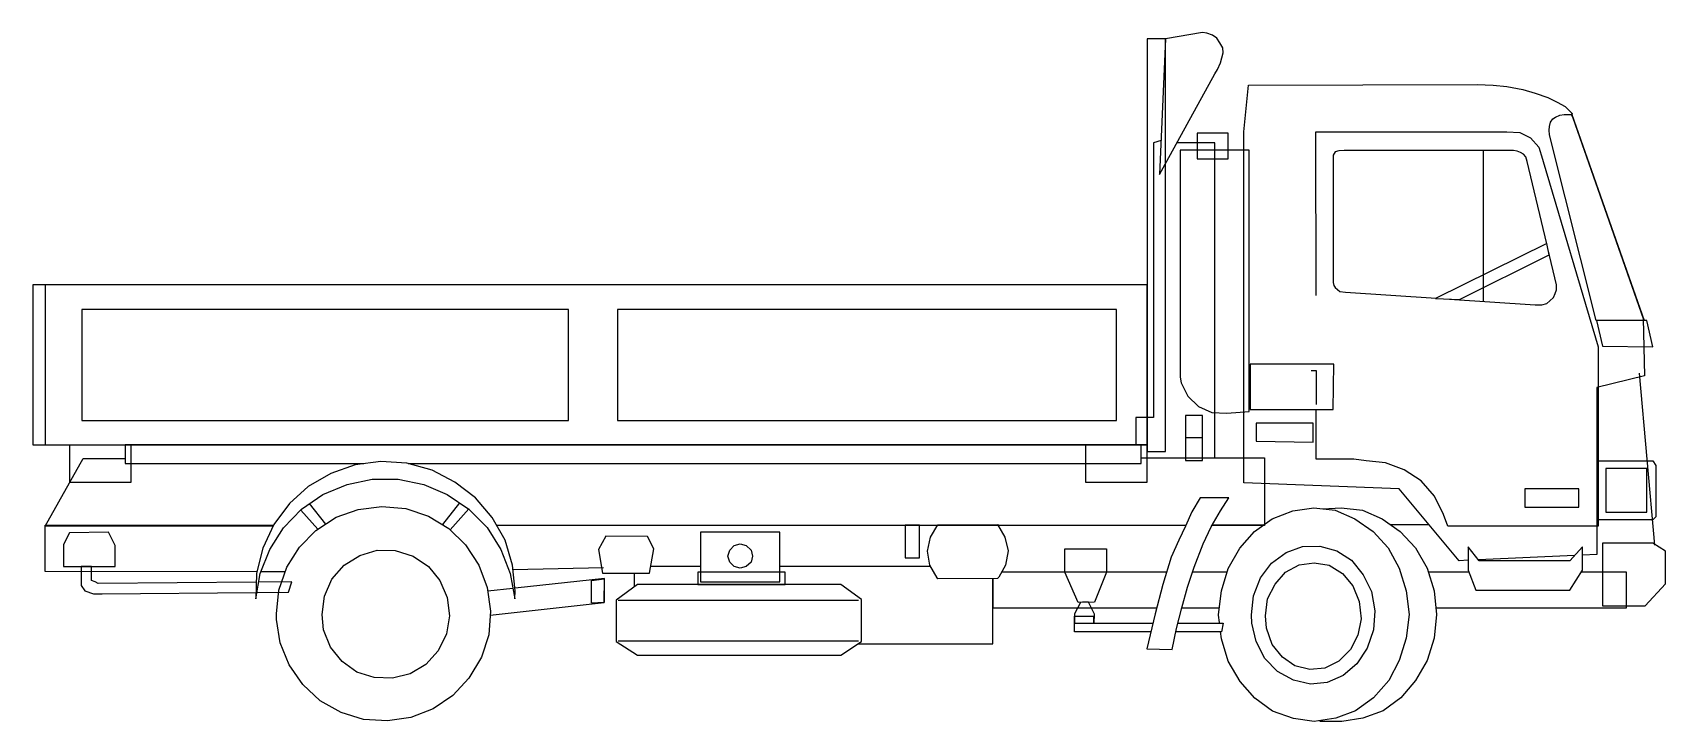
# Model space of a CAD drawing. Header units: millimetres. Extents: x -3129 to -3119, y 1855.9 to 1860.1.
import ezdxf

# ---------------------------------------------------------------- set-up
doc = ezdxf.new("R2010")
doc.units = ezdxf.units.MM
doc.header["$LTSCALE"] = 10
doc.layers.add('Veículos', color=2, linetype='Continuous')

msp = doc.modelspace()

# ---------------------------------------------------------------- linework, layer by layer
at = {"layer": 'Veículos'}
for points in [[(-3122.039, 1857.529), (-3122.039, 1860.078), (-3122.154, 1860.078), (-3122.154, 1857.529), (-3122.039, 1857.529)], [(-3122.077, 1859.24), (-3121.736, 1859.861), (-3121.718, 1859.888), (-3121.7, 1859.93), (-3121.685, 1859.992), (-3121.686, 1860.023), (-3121.704, 1860.053), (-3121.723, 1860.082), (-3121.75, 1860.101), (-3121.784, 1860.113), (-3121.812, 1860.116), (-3121.812, 1860.116), (-3122.039, 1860.078), (-3122.077, 1859.24)], [(-3120.172, 1856.857), (-3120.227, 1856.854), (-3120.597, 1857.298), (-3121.556, 1857.336), (-3121.556, 1859.503), (-3121.527, 1859.792), (-3120.116, 1859.796), (-3120.116, 1859.796), (-3120.018, 1859.792), (-3119.934, 1859.783), (-3119.834, 1859.765), (-3119.758, 1859.743), (-3119.68, 1859.716), (-3119.622, 1859.687), (-3119.573, 1859.66), (-3119.528, 1859.615), (-3119.536, 1859.611), (-3119.526, 1859.59), (-3119.091, 1858.35), (-3119.083, 1857.996)], [(-3119.086, 1858.338), (-3119.383, 1858.338), (-3119.671, 1859.484), (-3119.671, 1859.484), (-3119.672, 1859.513), (-3119.671, 1859.536), (-3119.664, 1859.563), (-3119.649, 1859.583), (-3119.632, 1859.594), (-3119.607, 1859.607), (-3119.58, 1859.611), (-3119.553, 1859.611), (-3119.532, 1859.611), (-3119.086, 1858.338)], [(-3121.653, 1859.336), (-3121.653, 1859.496), (-3121.844, 1859.496), (-3121.844, 1859.336), (-3121.653, 1859.336)], [(-3121.111, 1858.492), (-3121.113, 1859.503), (-3119.934, 1859.503), (-3119.934, 1859.503), (-3119.854, 1859.499), (-3119.787, 1859.467), (-3119.735, 1859.409), (-3119.713, 1859.334), (-3119.71, 1859.32), (-3119.71, 1859.32), (-3119.37, 1858.175), (-3119.37, 1857.068), (-3120.298, 1857.068), (-3120.324, 1857.14), (-3120.38, 1857.253), (-3120.462, 1857.347), (-3120.566, 1857.416), (-3120.683, 1857.458), (-3120.802, 1857.471), (-3120.878, 1857.481), (-3120.929, 1857.481), (-3121.11, 1857.481), (-3121.11, 1857.481), (-3121.11, 1857.789)], [(-3122.067, 1859.449), (-3122.113, 1859.436), (-3122.113, 1857.739), (-3122.224, 1857.739), (-3122.224, 1857.57), (-3122.224, 1857.57)], [(-3121.736, 1857.489), (-3121.736, 1859.436), (-3121.97, 1859.436), (-3121.97, 1859.434)], [(-3121.523, 1857.775), (-3121.523, 1859.39), (-3121.95, 1859.39), (-3121.95, 1857.987), (-3121.95, 1857.987), (-3121.943, 1857.952), (-3121.902, 1857.87), (-3121.836, 1857.807), (-3121.753, 1857.77), (-3121.662, 1857.766), (-3121.523, 1857.775)], [(-3119.687, 1858.811), (-3119.807, 1859.321), (-3119.807, 1859.321), (-3119.817, 1859.348), (-3119.831, 1859.365), (-3119.849, 1859.376), (-3119.87, 1859.384), (-3119.893, 1859.388), (-3119.893, 1859.388), (-3120.937, 1859.388), (-3120.97, 1859.386), (-3120.992, 1859.38), (-3121.006, 1859.359), (-3121.006, 1859.338), (-3121.005, 1859.311), (-3121.005, 1859.311), (-3121.005, 1858.6), (-3121.006, 1858.573), (-3121.002, 1858.555), (-3120.992, 1858.541), (-3120.964, 1858.518), (-3120.929, 1858.514), (-3120.929, 1858.514), (-3120.369, 1858.476), (-3120.369, 1858.476)], [(-3120.08, 1859.386), (-3120.08, 1858.46)], [(-3119.687, 1858.813), (-3120.374, 1858.473), (-3120.226, 1858.468), (-3119.672, 1858.744), (-3119.687, 1858.813)], [(-3120.288, 1858.47), (-3119.758, 1858.434), (-3119.717, 1858.434), (-3119.687, 1858.442), (-3119.667, 1858.46), (-3119.646, 1858.481), (-3119.636, 1858.504), (-3119.627, 1858.528), (-3119.627, 1858.558), (-3119.68, 1858.782), (-3119.68, 1858.782)], [(-3122.154, 1857.57), (-3122.154, 1858.558), (-3129.031, 1858.558), (-3129.031, 1857.57), (-3122.154, 1857.57)], [(-3128.954, 1858.558), (-3128.954, 1857.57)], [(-3125.725, 1857.72), (-3125.725, 1858.406), (-3128.727, 1858.406), (-3128.727, 1857.72), (-3125.725, 1857.72)], [(-3122.343, 1857.72), (-3122.343, 1858.406), (-3125.421, 1858.406), (-3125.421, 1857.72), (-3122.343, 1857.72)], [(-3119.07, 1858.338), (-3119.38, 1858.338), (-3119.343, 1858.179), (-3119.032, 1858.175), (-3119.07, 1858.338)], [(-3121.005, 1857.789), (-3121.002, 1858.069), (-3121.518, 1858.069), (-3121.518, 1857.789), (-3121.005, 1857.789)], [(-3121.141, 1858.03), (-3121.11, 1858.03), (-3121.11, 1857.82)], [(-3119.083, 1857.996), (-3119.378, 1857.924), (-3119.378, 1856.892), (-3119.467, 1856.888)], [(-3119.116, 1858.012), (-3119.022, 1856.951)], [(-3121.812, 1857.473), (-3121.812, 1857.751), (-3121.917, 1857.751), (-3121.917, 1857.473), (-3121.812, 1857.473)], [(-3121.129, 1857.703), (-3121.48, 1857.703), (-3121.481, 1857.593), (-3121.129, 1857.587), (-3121.129, 1857.703)], [(-3128.803, 1857.57), (-3128.803, 1857.34), (-3128.424, 1857.34), (-3128.424, 1857.57), (-3128.424, 1857.57)], [(-3122.19, 1857.454), (-3122.19, 1857.57), (-3128.46, 1857.57), (-3128.46, 1857.454), (-3126.987, 1857.454)], [(-3122.154, 1857.339), (-3122.154, 1857.57), (-3122.533, 1857.57), (-3122.533, 1857.339), (-3122.154, 1857.339)], [(-3121.917, 1857.616), (-3121.812, 1857.616)], [(-3127.547, 1857.068), (-3128.954, 1857.068), (-3128.719, 1857.485), (-3128.46, 1857.485), (-3128.46, 1857.485)], [(-3126.055, 1856.618), (-3126.053, 1856.669), (-3126.07, 1856.827), (-3126.116, 1856.981), (-3126.196, 1857.122), (-3126.299, 1857.243), (-3126.425, 1857.34), (-3126.566, 1857.413), (-3126.722, 1857.456), (-3126.882, 1857.467), (-3127.04, 1857.447), (-3127.191, 1857.393), (-3127.33, 1857.312), (-3127.447, 1857.207), (-3127.543, 1857.077), (-3127.611, 1856.931), (-3127.649, 1856.777), (-3127.654, 1856.618), (-3127.654, 1856.618), (-3127.627, 1856.776), (-3127.568, 1856.923), (-3127.484, 1857.058), (-3127.372, 1857.173), (-3127.24, 1857.263), (-3127.091, 1857.325), (-3126.936, 1857.358), (-3126.776, 1857.358), (-3126.618, 1857.325), (-3126.473, 1857.263), (-3126.339, 1857.173), (-3126.226, 1857.059), (-3126.142, 1856.923), (-3126.084, 1856.776), (-3126.055, 1856.618), (-3126.055, 1856.618)], [(-3126.713, 1857.454), (-3122.19, 1857.454)], [(-3122.19, 1857.489), (-3121.429, 1857.489), (-3121.429, 1857.072), (-3121.755, 1857.071)], [(-3119.378, 1857.471), (-3119.032, 1857.471), (-3119.013, 1857.443), (-3119.013, 1857.126), (-3119.032, 1857.107), (-3119.378, 1857.107), (-3119.378, 1857.107)], [(-3119.07, 1857.154), (-3119.07, 1857.423), (-3119.322, 1857.423), (-3119.322, 1857.154), (-3119.07, 1857.154)], [(-3121.826, 1857.243), (-3121.877, 1857.157), (-3121.916, 1857.068), (-3121.958, 1856.981), (-3122.004, 1856.877), (-3122.056, 1856.708), (-3122.104, 1856.527), (-3122.156, 1856.309), (-3121.998, 1856.305), (-3121.973, 1856.436), (-3121.94, 1856.564), (-3121.904, 1856.691), (-3121.863, 1856.814), (-3121.807, 1856.958), (-3121.759, 1857.064), (-3121.7, 1857.162), (-3121.649, 1857.243), (-3121.826, 1857.243)], [(-3119.49, 1857.186), (-3119.49, 1857.298), (-3119.822, 1857.298), (-3119.822, 1857.186), (-3119.49, 1857.186)], [(-3127.527, 1856.527), (-3127.511, 1856.673), (-3127.462, 1856.814), (-3127.385, 1856.937), (-3127.284, 1857.041), (-3127.159, 1857.123), (-3127.022, 1857.171), (-3126.876, 1857.19), (-3126.729, 1857.177), (-3126.589, 1857.13), (-3126.463, 1857.054), (-3126.359, 1856.953), (-3126.278, 1856.827), (-3126.226, 1856.688), (-3126.205, 1856.542), (-3126.216, 1856.397), (-3126.262, 1856.259), (-3126.339, 1856.129), (-3126.439, 1856.021), (-3126.559, 1855.939), (-3126.697, 1855.885), (-3126.841, 1855.865), (-3126.99, 1855.874), (-3127.128, 1855.916), (-3127.257, 1855.989), (-3127.364, 1856.089), (-3127.449, 1856.212), (-3127.503, 1856.347), (-3127.526, 1856.492), (-3127.527, 1856.527)], [(-3127.377, 1857.166), (-3127.271, 1857.049), (-3127.271, 1857.05)], [(-3127.222, 1857.081), (-3127.323, 1857.207), (-3127.323, 1857.207)], [(-3126.396, 1857.211), (-3126.502, 1857.077), (-3126.502, 1857.077)], [(-3126.455, 1857.046), (-3126.339, 1857.174), (-3126.339, 1857.173)], [(-3121.707, 1856.473), (-3121.712, 1856.518), (-3121.712, 1856.522), (-3121.695, 1856.669), (-3121.653, 1856.806), (-3121.582, 1856.931), (-3121.491, 1857.035), (-3121.381, 1857.113), (-3121.254, 1857.163), (-3121.125, 1857.18), (-3120.992, 1857.166), (-3120.872, 1857.113), (-3120.759, 1857.035), (-3120.666, 1856.933), (-3120.598, 1856.808), (-3120.555, 1856.669), (-3120.537, 1856.523), (-3120.555, 1856.375), (-3120.597, 1856.237), (-3120.662, 1856.114), (-3120.756, 1856.008), (-3120.868, 1855.928), (-3120.988, 1855.881), (-3121.122, 1855.862), (-3121.25, 1855.879), (-3121.379, 1855.925), (-3121.489, 1856.005), (-3121.58, 1856.108), (-3121.653, 1856.233), (-3121.695, 1856.372), (-3121.7, 1856.417), (-3121.7, 1856.415)], [(-3121.068, 1857.174), (-3120.955, 1857.18), (-3120.824, 1857.166), (-3120.702, 1857.113), (-3120.591, 1857.035), (-3120.498, 1856.933), (-3120.425, 1856.808), (-3120.381, 1856.669), (-3120.367, 1856.523), (-3120.381, 1856.375), (-3120.425, 1856.237), (-3120.497, 1856.114), (-3120.587, 1856.008), (-3120.697, 1855.928), (-3120.822, 1855.881), (-3120.951, 1855.862), (-3121.086, 1855.862), (-3121.086, 1855.862), (-3121.086, 1855.867)], [(-3127.647, 1856.786), (-3128.954, 1856.787), (-3128.954, 1857.073), (-3127.545, 1857.074)], [(-3126.169, 1857.074), (-3121.912, 1857.076)], [(-3121.914, 1857.071), (-3126.166, 1857.069)], [(-3123.559, 1856.872), (-3123.559, 1857.073), (-3123.646, 1857.073), (-3123.646, 1856.872), (-3123.559, 1856.872)], [(-3123.444, 1856.742), (-3123.45, 1856.749), (-3123.494, 1856.826), (-3123.508, 1856.914), (-3123.49, 1857), (-3123.444, 1857.076), (-3123.077, 1857.077), (-3123.031, 1857), (-3123.011, 1856.916), (-3123.027, 1856.827), (-3123.069, 1856.752), (-3123.077, 1856.745), (-3123.444, 1856.742)], [(-3121.752, 1857.076), (-3121.433, 1857.077)], [(-3120.651, 1857.077), (-3120.412, 1857.077), (-3120.412, 1857.077)], [(-3128.563, 1857.03), (-3128.803, 1857.027), (-3128.841, 1856.954), (-3128.841, 1856.819), (-3128.522, 1856.819), (-3128.522, 1856.949), (-3128.563, 1857.03)], [(-3125.224, 1856.777), (-3125.198, 1856.928), (-3125.236, 1857.004), (-3125.494, 1857.005), (-3125.54, 1856.923), (-3125.514, 1856.777), (-3125.224, 1856.777)], [(-3124.419, 1856.723), (-3124.419, 1857.031), (-3124.909, 1857.031), (-3124.909, 1856.723), (-3124.419, 1856.723)], [(-3124.74, 1856.883), (-3124.728, 1856.919), (-3124.701, 1856.949), (-3124.665, 1856.958), (-3124.627, 1856.949), (-3124.597, 1856.919), (-3124.588, 1856.883), (-3124.597, 1856.845), (-3124.627, 1856.818), (-3124.665, 1856.808), (-3124.701, 1856.818), (-3124.728, 1856.845), (-3124.74, 1856.883), (-3124.74, 1856.883)], [(-3121.51, 1856.519), (-3121.496, 1856.638), (-3121.454, 1856.749), (-3121.385, 1856.839), (-3121.295, 1856.906), (-3121.195, 1856.942), (-3121.087, 1856.945), (-3120.983, 1856.916), (-3120.893, 1856.858), (-3120.82, 1856.768), (-3120.768, 1856.664), (-3120.748, 1856.545), (-3120.756, 1856.428), (-3120.795, 1856.315), (-3120.859, 1856.218), (-3120.943, 1856.145), (-3121.042, 1856.101), (-3121.146, 1856.091), (-3121.25, 1856.116), (-3121.349, 1856.17), (-3121.427, 1856.251), (-3121.481, 1856.356), (-3121.508, 1856.469), (-3121.51, 1856.519)], [(-3119.467, 1856.941), (-3119.545, 1856.854), (-3120.104, 1856.854), (-3120.172, 1856.941), (-3120.172, 1856.796), (-3120.124, 1856.672), (-3119.545, 1856.672), (-3119.467, 1856.796), (-3119.467, 1856.941)], [(-3118.955, 1856.914), (-3119.032, 1856.962), (-3119.343, 1856.962), (-3119.343, 1856.575), (-3119.079, 1856.575), (-3118.955, 1856.712), (-3118.955, 1856.914)], [(-3127.245, 1856.523), (-3127.23, 1856.636), (-3127.184, 1856.741), (-3127.109, 1856.826), (-3127.013, 1856.887), (-3126.905, 1856.919), (-3126.793, 1856.918), (-3126.683, 1856.883), (-3126.589, 1856.819), (-3126.519, 1856.733), (-3126.473, 1856.627), (-3126.459, 1856.514), (-3126.478, 1856.402), (-3126.529, 1856.297), (-3126.605, 1856.214), (-3126.701, 1856.156), (-3126.81, 1856.128), (-3126.924, 1856.132), (-3127.03, 1856.166), (-3127.122, 1856.232), (-3127.194, 1856.32), (-3127.236, 1856.428), (-3127.245, 1856.523)], [(-3122.403, 1856.928), (-3122.403, 1856.783), (-3122.479, 1856.599), (-3122.579, 1856.596), (-3122.661, 1856.783), (-3122.661, 1856.928), (-3122.403, 1856.928)], [(-3121.423, 1856.514), (-3121.41, 1856.618), (-3121.364, 1856.71), (-3121.299, 1856.783), (-3121.214, 1856.829), (-3121.123, 1856.842), (-3121.029, 1856.826), (-3120.947, 1856.776), (-3120.883, 1856.7), (-3120.845, 1856.602), (-3120.832, 1856.496), (-3120.852, 1856.395), (-3120.898, 1856.305), (-3120.97, 1856.233), (-3121.056, 1856.191), (-3121.149, 1856.182), (-3121.241, 1856.205), (-3121.318, 1856.259), (-3121.381, 1856.337), (-3121.416, 1856.437), (-3121.423, 1856.514)], [(-3119.516, 1856.886), (-3120.108, 1856.859)], [(-3127.651, 1856.721), (-3128.626, 1856.714), (-3128.646, 1856.723), (-3128.668, 1856.733), (-3128.668, 1856.819), (-3128.731, 1856.819), (-3128.731, 1856.702), (-3128.71, 1856.669), (-3128.656, 1856.649), (-3128.602, 1856.649), (-3127.653, 1856.658)], [(-3127.623, 1856.787), (-3127.472, 1856.787), (-3127.472, 1856.787)], [(-3127.472, 1856.786), (-3127.623, 1856.786)], [(-3126.207, 1856.517), (-3125.505, 1856.596), (-3125.503, 1856.745)], [(-3126.067, 1856.8), (-3125.509, 1856.812)], [(-3125.503, 1856.745), (-3126.054, 1856.684)], [(-3125.505, 1856.596), (-3125.582, 1856.591), (-3125.582, 1856.731), (-3125.505, 1856.742), (-3125.505, 1856.596)], [(-3125.318, 1856.777), (-3125.318, 1856.693)], [(-3124.909, 1856.819), (-3125.217, 1856.819)], [(-3124.388, 1856.708), (-3124.388, 1856.783), (-3124.927, 1856.783), (-3124.927, 1856.708), (-3124.388, 1856.708)], [(-3123.49, 1856.819), (-3124.419, 1856.819)], [(-3123.105, 1856.745), (-3123.105, 1856.563), (-3122.094, 1856.563)], [(-3123.105, 1856.341), (-3123.105, 1856.745)], [(-3122.033, 1856.783), (-3123.052, 1856.783)], [(-3121.66, 1856.783), (-3121.874, 1856.783)], [(-3121.66, 1856.783), (-3121.873, 1856.783)], [(-3120.166, 1856.783), (-3120.417, 1856.783)], [(-3119.195, 1856.563), (-3119.195, 1856.783), (-3119.475, 1856.783)], [(-3127.647, 1856.658), (-3127.453, 1856.66), (-3127.431, 1856.723)], [(-3127.431, 1856.723), (-3127.636, 1856.722)], [(-3126.067, 1856.683), (-3126.223, 1856.666)], [(-3124.044, 1856.708), (-3125.298, 1856.708), (-3125.43, 1856.61), (-3125.43, 1856.355), (-3125.298, 1856.271), (-3124.044, 1856.271), (-3123.917, 1856.355), (-3123.917, 1856.615), (-3124.044, 1856.708)], [(-3125.418, 1856.61), (-3123.934, 1856.61)], [(-3122.515, 1856.599), (-3122.515, 1856.599), (-3122.552, 1856.598), (-3122.565, 1856.596), (-3122.602, 1856.527), (-3122.602, 1856.469), (-3122.48, 1856.469), (-3122.479, 1856.525), (-3122.515, 1856.599)], [(-3121.941, 1856.563), (-3121.707, 1856.563)], [(-3120.371, 1856.563), (-3119.195, 1856.563)], [(-3122.131, 1856.415), (-3122.601, 1856.415), (-3122.601, 1856.511), (-3122.484, 1856.511)], [(-3122.484, 1856.511), (-3122.484, 1856.468), (-3122.118, 1856.468)], [(-3121.965, 1856.468), (-3121.685, 1856.468), (-3121.695, 1856.415), (-3121.977, 1856.415)], [(-3125.418, 1856.36), (-3123.934, 1856.36)], [(-3123.937, 1856.341), (-3123.105, 1856.341)]]:
    msp.add_lwpolyline(points, dxfattribs=at)

doc.saveas('drawing.dxf')
